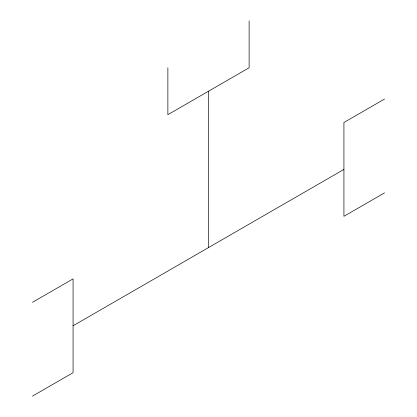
<?xml version="1.0" encoding="UTF-8"?>
<svg xmlns="http://www.w3.org/2000/svg" width="417" height="417" viewBox="0 0 417 417"><rect width="100%" height="100%" fill="white"/><g stroke="black" fill="none" stroke-linecap="round" stroke-linejoin="round"><path stroke-width="0.63" d="M32.448 302.325L73.074 278.869L73.074 372.694L32.448 396.15M384.552 99.037L343.926 122.494L343.926 216.319L384.552 192.862M73.074 325.781L343.926 169.406M249.126 20.85L249.126 67.763L167.874 114.675L167.874 67.763M208.5 91.219L208.5 247.594"/></g></svg>
